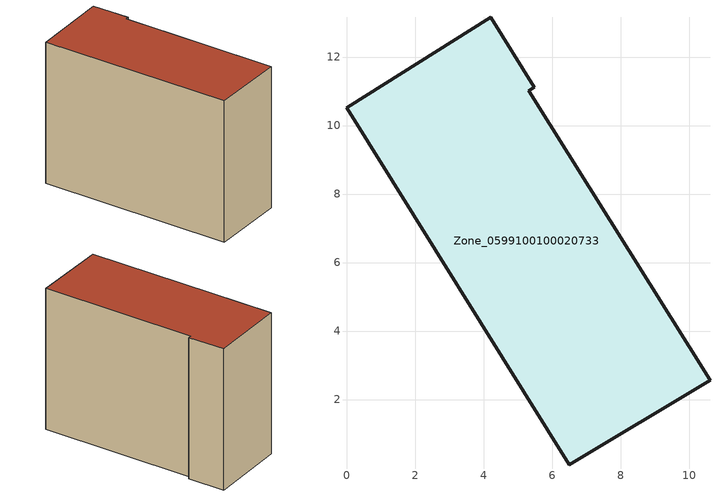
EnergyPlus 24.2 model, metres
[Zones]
Zone_0599100100020733
 floor ground (C_G): 10.61,2.56 6.5,0.1 0,10.52 4.21,13.16 5.49,11.12 5.33,11.02 z0
 wall outside (C_F): 6.5,0.1 10.61,2.56 5.33,11.02 5.49,11.12 4.21,13.16 0,10.52 6.5,0.1 z0:9.37
 roof outside (C_R): 0,10.52 6.5,0.1 10.61,2.56 5.33,11.02 5.49,11.12 4.21,13.16 z9.37
[BUILDING]
Pand.0599100100020733: North Axis=0; Terrain=City; Loads Convergence Tolerance Value=0.04; Temperature Convergence Tolerance Value=0.4; Solar Distribution=FullExterior; Maximum Number of Warmup Days=25; Minimum Number of Warmup Days=1
[Site:Location]
Rotterdam.The.Hague.AP_ZH_NLD Design_Conditions: Latitude=51.96; Longitude=4.45; Time Zone=1; Elevation=-4.5
[SITE:GROUNDTEMPERATURE:BUILDINGSURFACE]
18, 18, 18, 18, 18, 18, 18, 18, 18, 18, 18, 18
[MATERIAL] Thermal Absorptance=0.9; Solar Absorptance=0.7; Visible Absorptance=0.7
Name | Roughness | Thickness | Conductivity | Density | Specific Heat
G.TC.2015-2018 | MediumSmooth | 0.15 | 0.0428571 | 540 | 1210
F.TC.2015-2018 | Rough | 0.3 | 0.0666667 | 1920 | 840
R.TC.2015-2018 | MediumRough | 0.2 | 0.0333333 | 1500 | 1000
[CONSTRUCTION]
C_G: G.TC.2015-2018
C_F: F.TC.2015-2018
C_R: R.TC.2015-2018
[ZONE]
Zone_0599100100020733: Type=1; Multiplier=1; Ceiling Height=Autocalculate; Volume=Autocalculate; Floor Area=autocalculate; Part of Total Floor Area=Yes
[ZONEINFILTRATION:DESIGNFLOWRATE]
Infil_Zone_0599100100020733: Zone or ZoneList or Space or SpaceList=Zone_0599100100020733; Schedule=AlwaysOn; Design Flow Rate Calculation Method=Flow/Area; Flow Rate per Floor Area=0.0015; Constant Term Coefficient=1; Temperature Term Coefficient=0; Velocity Term Coefficient=0; Velocity Squared Term Coefficient=0
[HVACTEMPLATE:ZONE:IDEALLOADSAIRSYSTEM]
Zone_0599100100020733: Maximum Heating Supply Air Temperature=50; Minimum Cooling Supply Air Temperature=13; Maximum Heating Supply Air Humidity Ratio=0.0156; Minimum Cooling Supply Air Humidity Ratio=0.0077; Heating Limit=NoLimit; Cooling Limit=NoLimit; Dehumidification Control Type=ConstantSensibleHeatRatio; Cooling Sensible Heat Ratio=0.7; Dehumidification Setpoint=60; Humidification Control Type=None; Humidification Setpoint=30; Outdoor Air Method=None; Outdoor Air Flow Rate per Person=0.00944; Outdoor Air Flow Rate per Zone Floor Area=0; Outdoor Air Flow Rate per Zone=0; Demand Controlled Ventilation Type=None; Outdoor Air Economizer Type=NoEconomizer; Heat Recovery Type=None; Sensible Heat Recovery Effectiveness=0.7; Latent Heat Recovery Effectiveness=0.65
[ZONECONTROL:THERMOSTAT]
ThermostatControl_Zone_0599100100020733: Zone or ZoneList=Zone_0599100100020733; Control Type Schedule=DualSetpointControlType; Control 1=Thermostat_Zone_0599100100020733; Temperature Difference Between Cutout And Setpoint=0
[THERMOSTATSETPOINT:DUALSETPOINT]
Thermostat_Zone_0599100100020733: Heating Setpoint Temperature Schedule=HeatingSetpoint_Zone_0599100100020733; Cooling Setpoint Temperature Schedule=CoolingSetpoint_Zone_0599100100020733
[SCHEDULE:COMPACT]
HeatingSetpoint_Zone_0599100100020733: Through: 12/31, For: AllDays, Until: 24:00, 21
CoolingSetpoint_Zone_0599100100020733: Through: 12/31, For: AllDays, Until: 24:00, 24
DualSetpointControlType: Through: 12/31, For: AllDays, Until: 24:00, 4
AlwaysOn: Through: 12/31, For: AllDays, Until: 24:00, 1
